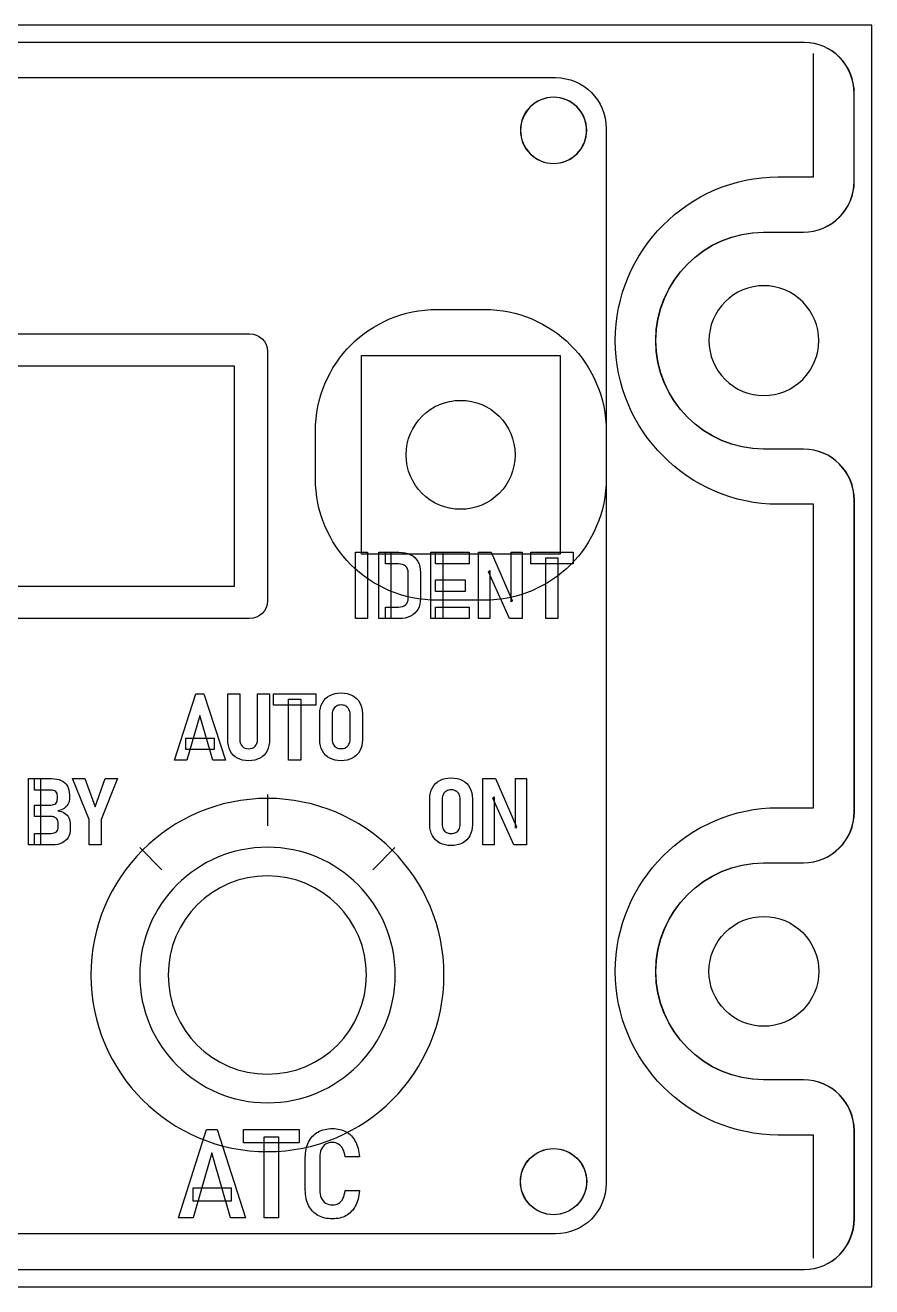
# Model space of a CAD drawing. Extents: x 0 to 146, y 0 to 57.
# Drawn here: x 107.8 to 146.2, y 0.1 to 57.2 of the extents above; entities that cross this region are included whole.
import ezdxf

# ---------------------------------------------------------------- set-up
doc = ezdxf.new("R2010")
doc.units = 0
for name, color, linetype in [('Button_labels_and_engraving_sheet_cutout', 7, 'CONTINUOUS'), ('Lower_panel_mounting_plate', 7, 'CONTINUOUS'), ('Lower_panel_tape_mask', 7, 'CONTINUOUS'), ('pcb', 7, 'CONTINUOUS'), ('Upper_panel_', 7, 'CONTINUOUS')]:
    doc.layers.add(name, color=color, linetype=linetype)

msp = doc.modelspace()

# ---------------------------------------------------------------- linework, layer by layer
at = {"layer": 'Button_labels_and_engraving_sheet_cutout', "color": 1}
for points in [[(143.0902, 56.461741), (143.0902, 56.462261), (3.194398, 56.462261), (3.186198, 56.462231)], [(145.361899, 50.184615), (145.361899, 50.184615), (145.361899, 51.857354), (145.361899, 54.154392)], [(141.259301, 47.876727), (143.0541, 47.876727)], [(143.0654, 38.047893), (141.259301, 38.047893)], [(145.362399, 21.609625), (145.362399, 21.609625), (145.362399, 23.912313), (145.362399, 35.740005)], [(141.259801, 19.301747), (143.0546, 19.301747)], [(143.0659, 9.472873), (141.259801, 9.472873)], [(145.362899, 3.194088), (145.362899, 7.165005), (145.362899, 7.165005)], [(3.195898, 0.886729), (3.195898, 0.886729), (143.0912, 0.886729), (143.0912, 0.886729)]]:
    msp.add_lwpolyline(points, dxfattribs=at)
for points in [[(145.361899, 54.154392), (145.361799, 55.428961), (144.364799, 56.461691), (143.0902, 56.461741)], [(143.0541, 47.876727), (144.328699, 47.876797), (145.361799, 48.910036), (145.361899, 50.184615)], [(136.371305, 42.96177), (136.371305, 45.661468), (138.559603, 47.876467), (141.259301, 47.876727)], [(141.259301, 38.047893), (138.559603, 38.048143), (136.371305, 40.262082), (136.371305, 42.96177)], [(145.362399, 35.740005), (145.362299, 37.010354), (144.335699, 38.041853), (143.0654, 38.047893)], [(143.0546, 19.301747), (144.329199, 19.301807), (145.362299, 20.335046), (145.362399, 21.609625)], [(136.371805, 14.38678), (136.371805, 17.086478), (138.560103, 19.301487), (141.259801, 19.301747)], [(141.259801, 9.472873), (138.560103, 9.473143), (136.371805, 11.687072), (136.371805, 14.38678)], [(145.362899, 7.165005), (145.362799, 8.435334), (144.336199, 9.466883), (143.0659, 9.472873)], [(143.0912, 0.886729), (144.365799, 0.886849), (145.362799, 1.919589), (145.362899, 3.194088)]]:
    msp.add_open_spline(points, degree=3, dxfattribs=at)
at = {"layer": 'Lower_panel_mounting_plate', "color": 1}
for points in [[(0.1023, 57.24958), (0.1023, 52.487083), (0.1023, 42.96209), (0.1023, 42.96209), (0.1023, 33.437097), (0.1023, 14.38711), (0.1023, 14.38711), (0.1023, 9.624603), (0.1023, 0.09956), (146.152198, 0.09956), (146.152198, 9.624603), (146.152198, 14.38711), (146.152198, 14.38711), (146.152198, 33.437097), (146.152198, 42.96209), (146.152198, 42.96209), (146.152198, 52.487083), (146.152198, 57.24958)], [(133.236307, 52.486923)], [(126.459112, 44.375419)], [(143.7505, 42.96191)], [(138.774103, 14.38685)], [(130.238509, 4.861837)]]:
    msp.add_lwpolyline(points, close=True, dxfattribs=at)
for points in [[(126.459112, 44.375419), (128.60121, 44.375419)], [(120.941716, 36.715964), (120.941716, 38.858093)], [(134.118506, 38.858093), (134.118506, 36.715964)], [(128.60121, 31.198638), (126.459112, 31.198638)], [(124.560313, 14.2222), (124.561913, 14.22122)]]:
    msp.add_lwpolyline(points, dxfattribs=at)
for points in [[(131.737408, 53.985782), (131.339879, 53.985794), (130.958627, 53.827884), (130.677528, 53.546792)], [(132.797288, 53.546792), (132.516189, 53.827884), (132.134937, 53.985794), (131.737408, 53.985782)], [(130.677528, 53.546792), (130.396428, 53.2657), (130.238508, 52.884453), (130.238509, 52.486923)], [(133.236307, 52.486923), (133.236308, 52.884453), (133.078388, 53.2657), (132.797288, 53.546792)], [(130.238509, 52.486923), (130.238508, 52.089394), (130.396428, 51.708147), (130.677528, 51.427055)], [(132.797288, 51.427055), (133.078388, 51.708147), (133.236308, 52.089394), (133.236307, 52.486923)], [(130.677528, 51.427055), (130.958627, 51.145963), (131.339879, 50.988053), (131.737408, 50.988064)], [(131.737408, 50.988064), (132.134937, 50.988053), (132.516189, 51.145963), (132.797288, 51.427055)], [(141.262301, 45.450078), (140.602393, 45.450086), (139.96951, 45.187944), (139.502881, 44.721321)], [(143.021722, 44.721321), (142.555093, 45.187944), (141.92221, 45.450086), (141.262301, 45.450078)], [(139.502881, 44.721321), (139.036253, 44.254698), (138.774103, 43.621818), (138.774103, 42.96191)], [(143.7505, 42.96191), (143.7505, 43.621818), (143.48835, 44.254698), (143.021722, 44.721321)], [(120.941716, 38.858093), (120.941716, 41.914691), (123.402514, 44.375419), (126.459112, 44.375419)], [(128.60121, 44.375419), (131.657808, 44.375419), (134.118506, 41.914691), (134.118506, 38.858093)], [(138.774103, 42.96191), (138.774103, 42.302002), (139.036253, 41.669122), (139.502881, 41.202499)], [(143.021722, 41.202499), (143.48835, 41.669122), (143.7505, 42.302002), (143.7505, 42.96191)], [(139.502881, 41.202499), (139.96951, 40.735876), (140.602393, 40.473734), (141.262301, 40.473742)], [(141.262301, 40.473742), (141.92221, 40.473734), (142.555093, 40.735876), (143.021722, 41.202499)], [(126.459112, 31.198638), (123.402514, 31.198638), (120.941716, 33.659367), (120.941716, 36.715964)], [(134.118506, 36.715964), (134.118506, 33.659367), (131.657808, 31.198638), (128.60121, 31.198638)], [(118.771117, 20.011706), (115.572919, 20.011706), (112.980821, 17.419958), (112.980821, 14.2222)], [(124.561913, 14.22122), (124.561913, 17.419948), (121.968215, 20.011706), (118.771117, 20.011706)], [(139.502881, 16.146261), (139.96951, 16.612884), (140.602393, 16.875026), (141.262301, 16.875018)], [(141.262301, 16.875018), (141.92221, 16.875026), (142.555093, 16.612884), (143.021722, 16.146261)], [(138.774103, 14.38685), (138.774103, 15.046758), (139.036253, 15.679638), (139.502881, 16.146261)], [(143.021722, 16.146261), (143.48835, 15.679638), (143.7505, 15.046758), (143.7505, 14.38685)], [(139.502881, 12.627439), (139.036253, 13.094062), (138.774103, 13.726942), (138.774103, 14.38685)], [(143.7505, 14.38685), (143.7505, 13.726942), (143.48835, 13.094062), (143.021722, 12.627439)], [(112.980821, 14.2222), (112.980821, 11.024892), (115.572919, 8.432664), (118.771117, 8.432664)], [(118.771117, 8.432664), (121.968215, 8.432664), (124.560313, 11.024892), (124.560313, 14.2222)], [(141.262301, 11.898682), (140.602393, 11.898674), (139.96951, 12.160816), (139.502881, 12.627439)], [(143.021722, 12.627439), (142.555093, 12.160816), (141.92221, 11.898674), (141.262301, 11.898682)], [(130.677528, 5.921705), (130.958627, 6.202797), (131.339879, 6.360707), (131.737408, 6.360696)], [(131.737408, 6.360696), (132.134937, 6.360707), (132.516189, 6.202797), (132.797288, 5.921705)], [(130.238509, 4.861837), (130.238508, 5.259366), (130.396428, 5.640613), (130.677528, 5.921705)], [(132.797288, 5.921705), (133.078388, 5.640613), (133.236308, 5.259366), (133.236307, 4.861837)], [(130.677528, 3.801968), (130.396428, 4.08306), (130.238508, 4.464307), (130.238509, 4.861837)], [(133.236307, 4.861837), (133.236308, 4.464307), (133.078388, 4.08306), (132.797288, 3.801968)], [(131.737408, 3.362978), (131.339879, 3.362966), (130.958627, 3.520876), (130.677528, 3.801968)], [(132.797288, 3.801968), (132.516189, 3.520876), (132.134937, 3.362966), (131.737408, 3.362978)]]:
    msp.add_open_spline(points, degree=3, dxfattribs=at)
at = {"layer": 'Lower_panel_tape_mask', "color": 5}
for points in [[(141.912701, 50.378215), (143.51621, 50.378215), (143.51621, 51.858744), (143.51621, 55.961971)], [(141.914761, 21.802205), (143.51621, 21.802205), (143.51621, 23.913703), (143.51621, 35.548125), (141.912701, 35.548125)], [(143.51621, 1.388399), (143.51621, 6.974175), (141.914761, 6.974175)]]:
    msp.add_lwpolyline(points, dxfattribs=at)
for points in [[(134.526076, 42.96214), (134.526076, 47.011977), (137.844964, 50.377945), (141.912701, 50.378215)], [(141.912701, 35.548125), (137.845974, 35.548125), (134.526076, 38.912293), (134.526076, 42.96214)], [(134.526076, 14.38819), (134.526076, 18.439237), (137.848264, 21.801905), (141.914761, 21.802205)], [(141.914761, 6.974175), (137.848264, 6.974445), (134.526076, 10.337143), (134.526076, 14.38819)]]:
    msp.add_open_spline(points, degree=3, dxfattribs=at)
at = {"layer": 'pcb', "color": 3}
for points in [[(14.425517, 54.874922), (131.823618, 54.874922)], [(134.116236, 52.582303), (134.116236, 4.788807)], [(126.766982, 14.22254), (126.768982, 14.22122)], [(131.823618, 2.496198), (14.425517, 2.496198)]]:
    msp.add_lwpolyline(points, dxfattribs=at)
for points in [[(133.233967, 52.487333)], [(130.236109, 4.862247)]]:
    msp.add_lwpolyline(points, close=True, dxfattribs=at)
at = {"layer": 'pcb', "color": 1}
for points in [[(87.569299, 41.821381), (117.256778, 41.821381), (117.256778, 31.821388), (87.569299, 31.821388)], [(123.028334, 42.287281), (132.028328, 42.287281), (132.028328, 33.287287), (123.028334, 33.287287)]]:
    msp.add_lwpolyline(points, close=True, dxfattribs=at)
at = {"layer": 'pcb', "color": 3}
for points in [[(131.823618, 54.874922), (133.093727, 54.874922), (134.116236, 53.852412), (134.116236, 52.582303)], [(131.735118, 53.986182), (130.907324, 53.986184), (130.236263, 53.315127), (130.236259, 52.487333)], [(133.233967, 52.487333), (133.233963, 53.315123), (132.562908, 53.986179), (131.735118, 53.986182)], [(130.236259, 52.487333), (130.236258, 52.089811), (130.394173, 51.70857), (130.675264, 51.427479)], [(131.735118, 50.988474), (132.562912, 50.988478), (133.233969, 51.65954), (133.233967, 52.487333)], [(130.675264, 51.427479), (130.956355, 51.146388), (131.337596, 50.988474), (131.735118, 50.988474)], [(118.768387, 22.222535), (114.35039, 22.222535), (110.768993, 18.641237), (110.768993, 14.22254)], [(126.768982, 14.22122), (126.768982, 18.641237), (123.185584, 22.222535), (118.768387, 22.222535)], [(110.768993, 14.22254), (110.768993, 9.804513), (114.35039, 6.222546), (118.768387, 6.222546)], [(118.768387, 6.222546), (123.185584, 6.222546), (126.766982, 9.804513), (126.766982, 14.22254)], [(130.236109, 4.862247), (130.236113, 5.690037), (130.907168, 6.361092), (131.734958, 6.361096)], [(131.734958, 6.361096), (132.562752, 6.361097), (133.233813, 5.69004), (133.233817, 4.862247)], [(131.734958, 3.363388), (130.907164, 3.363391), (130.236107, 4.034453), (130.236109, 4.862247)], [(134.116236, 4.788807), (134.116236, 3.518698), (133.093727, 2.496198), (131.823618, 2.496198)], [(133.233817, 4.862247), (133.233818, 4.464724), (133.075903, 4.083483), (132.794812, 3.802392)], [(132.794812, 3.802392), (132.513722, 3.521301), (132.132481, 3.363387), (131.734958, 3.363388)]]:
    msp.add_open_spline(points, degree=3, dxfattribs=at)
at = {"layer": 'Upper_panel_', "color": 1}
for points in [[(143.0832, 56.461981), (143.0832, 56.462501), (3.187398, 56.462501), (3.179198, 56.462471)], [(145.354899, 50.184855), (145.354899, 50.184855), (145.354899, 51.857594), (145.354899, 54.154632)], [(141.252301, 47.876967), (143.0471, 47.876967)], [(86.762839, 43.27674), (117.961418, 43.27674)], [(118.771717, 42.46644), (118.771717, 31.177328)], [(143.0584, 38.048133), (141.252301, 38.048133)], [(145.355399, 21.609865), (145.355399, 21.609865), (145.355399, 23.912553), (145.355399, 35.740245)], [(117.961418, 30.367019), (86.762839, 30.367019)], [(141.252801, 19.301987), (143.0476, 19.301987)], [(123.254914, 14.22263), (123.256014, 14.22188)], [(143.0589, 9.473113), (141.252801, 9.473113)], [(145.355899, 3.194328), (145.355899, 7.165245), (145.355899, 7.165245)], [(3.188898, 0.886969), (3.188898, 0.886969), (143.0842, 0.886969), (143.0842, 0.886969)]]:
    msp.add_lwpolyline(points, dxfattribs=at)
for points in [[(133.229007, 52.487423)], [(127.523411, 40.254772)], [(130.231209, 4.862337)]]:
    msp.add_lwpolyline(points, close=True, dxfattribs=at)
at = {"layer": 'Upper_panel_', "color": 7}
for points in [[(123.310114, 30.367019), (122.754014, 30.367019), (122.754014, 33.372517), (123.310114, 33.372517)], [(123.814414, 33.372517), (124.358113, 33.372517), (124.358113, 30.367019), (123.814414, 30.367019)], [(126.170912, 33.372517), (126.714512, 33.372517), (126.714512, 30.367019), (126.170912, 30.367019)], [(126.383812, 33.372517), (127.911311, 33.372517), (127.911311, 32.845417), (126.383812, 32.845417)], [(128.32891, 33.372517), (128.90561, 33.372517), (129.858509, 31.189708), (129.806509, 31.123608), (129.806509, 33.372567), (130.317109, 33.372567), (130.317109, 30.369139), (129.73621, 30.369139), (128.78951, 32.485797), (128.84151, 32.549897), (128.84151, 30.369159), (128.32891, 30.369159)], [(130.697709, 33.372517), (132.620108, 33.372517), (132.620108, 32.847487), (130.697709, 32.847487)], [(131.386108, 33.124467), (131.931808, 33.124467), (131.931808, 30.367019), (131.386108, 30.367019)], [(126.383812, 32.124018), (127.733611, 32.124018), (127.733611, 31.596918), (126.383812, 31.596918)], [(126.383812, 30.894118), (127.911311, 30.894118), (127.911311, 30.367019), (126.383812, 30.367019)], [(115.527419, 26.967921), (115.887019, 26.967921), (116.862718, 23.962423), (116.294219, 23.962423), (115.707219, 25.981932), (115.12012, 23.962423), (114.55172, 23.962423)], [(119.041417, 26.967921), (120.963716, 26.967921), (120.963716, 26.442892), (119.041417, 26.442892)], [(119.729716, 26.719871), (120.275416, 26.719871), (120.275416, 23.962423), (119.729716, 23.962423)], [(115.07672, 24.956673), (116.354219, 24.956673), (116.354219, 24.437843), (115.07672, 24.437843)], [(122.106815, 24.477123)], [(117.916918, 23.931413)], [(122.106815, 23.931413)], [(107.943225, 23.122334), (108.488924, 23.122334), (108.488924, 20.116836), (107.943225, 20.116836)], [(111.234022, 21.272325), (111.234022, 20.116836), (110.688323, 20.116836), (110.688323, 21.272325), (109.933823, 23.122334), (110.502223, 23.122334), (110.959123, 21.849025), (111.411722, 23.122334), (111.980222, 23.122334)], [(128.52491, 23.122334), (129.10161, 23.122334), (130.054509, 20.939525), (130.002509, 20.873425), (130.002509, 23.122384), (130.513009, 23.122384), (130.513009, 20.118956), (129.932209, 20.118956), (128.98551, 22.235614), (129.03751, 22.299714), (129.03751, 20.118976), (128.52491, 20.118976)], [(127.092411, 20.631536)], [(127.092411, 20.085836)], [(116.015419, 7.224835), (116.495019, 7.224835), (117.773818, 3.217498), (117.101318, 3.217498), (116.255219, 6.172016), (115.40912, 3.217498), (114.73662, 3.217498)], [(117.685618, 7.224835), (120.204616, 7.224835), (120.204616, 6.615735), (117.685618, 6.615735)], [(118.628217, 6.894105), (119.264817, 6.894105), (119.264817, 3.217498), (118.628217, 3.217498)], [(115.40912, 4.579007), (117.131618, 4.579007), (117.131618, 3.972667), (115.40912, 3.972667)], [(121.717715, 3.176198)]]:
    msp.add_lwpolyline(points, close=True, dxfattribs=at)
for points in [[(124.707413, 32.847487), (124.120413, 32.847487), (124.120413, 33.372517), (124.721913, 33.372517)], [(125.145613, 31.295128), (125.145613, 32.444407)], [(125.703712, 32.456807), (125.703712, 31.282728)], [(124.120413, 30.892048), (124.707413, 30.892048)], [(124.719813, 30.367019), (124.120413, 30.367019), (124.120413, 30.892048)], [(116.972218, 24.905003), (116.972218, 26.967921), (117.517918, 26.967921), (117.517918, 24.890533)], [(118.319917, 24.890533), (118.319917, 26.967921), (118.865717, 26.967921), (118.865717, 24.905003)], [(121.141516, 24.878123), (121.141516, 26.052212)], [(121.701315, 26.035672), (121.701315, 24.896723)], [(122.514415, 24.896723), (122.514415, 26.035672)], [(123.072114, 26.052212), (123.072114, 24.878123)], [(108.956724, 22.603554), (108.208425, 22.603554), (108.208425, 23.122384), (108.989724, 23.122384)], [(109.253724, 22.212865), (109.253724, 22.343084)], [(109.797823, 22.386534), (109.797823, 22.256304)], [(118.770617, 22.393114), (118.770617, 20.974705)], [(108.960724, 21.402555), (108.208425, 21.402555), (108.208425, 21.921385), (108.956724, 21.921385)], [(126.127112, 21.032545), (126.127112, 22.206625)], [(126.686912, 22.190085), (126.686912, 21.051135)], [(127.500011, 21.051135), (127.500011, 22.190085)], [(128.057811, 22.206625), (128.057811, 21.032545)], [(108.207825, 20.637736), (108.964324, 20.637736)], [(109.028724, 20.116926), (108.208125, 20.116926), (108.207825, 20.637736)], [(109.289124, 20.929205), (109.289124, 21.092505)], [(109.836923, 21.026415), (109.836923, 20.858975)], [(112.981921, 19.996196), (113.98472, 18.993177)], [(124.546113, 19.995476), (123.543114, 18.992547)], [(120.485816, 4.482537), (120.485816, 5.959796)], [(121.136316, 5.959766), (121.136316, 4.482507)], [(122.941414, 5.984596), (122.941414, 5.984596), (122.288215, 5.984596), (122.288215, 5.984596)], [(122.288215, 4.457777), (122.288215, 4.457777), (122.941414, 4.457777), (122.941414, 4.457777)]]:
    msp.add_lwpolyline(points, dxfattribs=at)
at = {"layer": 'Upper_panel_', "color": 1}
for points in [[(145.354899, 54.154632), (145.354799, 55.429201), (144.357799, 56.461931), (143.0832, 56.461981)], [(131.730108, 53.986282), (131.332579, 53.986294), (130.951327, 53.828384), (130.670228, 53.547292)], [(132.789988, 53.547292), (132.508889, 53.828384), (132.127637, 53.986294), (131.730108, 53.986282)], [(130.670228, 53.547292), (130.389128, 53.2662), (130.231208, 52.884953), (130.231209, 52.487423)], [(133.229007, 52.487423), (133.229008, 52.884953), (133.071088, 53.2662), (132.789988, 53.547292)], [(130.231209, 52.487423), (130.231211, 52.089896), (130.389132, 51.708651), (130.670231, 51.427561)], [(132.789985, 51.427561), (133.071084, 51.708651), (133.229005, 52.089896), (133.229007, 52.487423)], [(130.670231, 51.427561), (130.951331, 51.146472), (131.332581, 50.988563), (131.730108, 50.988574)], [(131.730108, 50.988574), (132.127636, 50.988563), (132.508886, 51.146472), (132.789985, 51.427561)], [(143.0471, 47.876967), (144.321699, 47.877037), (145.354799, 48.910276), (145.354899, 50.184855)], [(136.364305, 42.96201), (136.364305, 45.661708), (138.552603, 47.876707), (141.252301, 47.876967)], [(117.961418, 43.27674), (118.410317, 43.27674), (118.771717, 42.91534), (118.771717, 42.46644)], [(141.252301, 38.048133), (138.552603, 38.048383), (136.364305, 40.262322), (136.364305, 42.96201)], [(125.056013, 37.787374), (125.056013, 39.154313), (126.156512, 40.254772), (127.523411, 40.254772)], [(127.523411, 40.254772), (128.89041, 40.254772), (129.990809, 39.154313), (129.990809, 37.787374)], [(127.523411, 35.319985), (126.156512, 35.319985), (125.056013, 36.420445), (125.056013, 37.787374)], [(129.990809, 37.787374), (129.990809, 36.420445), (128.89041, 35.319985), (127.523411, 35.319985)], [(145.355399, 35.740245), (145.355299, 37.010594), (144.328699, 38.042093), (143.0584, 38.048133)], [(118.771717, 31.177328), (118.771717, 30.728419), (118.410317, 30.367019), (117.961418, 30.367019)], [(143.0476, 19.301987), (144.322199, 19.302047), (145.355299, 20.335286), (145.355399, 21.609865)], [(136.364805, 14.38702), (136.364805, 17.086718), (138.553103, 19.301727), (141.252801, 19.301987)], [(118.764217, 18.714117), (116.283819, 18.714117), (114.27312, 16.703448), (114.27312, 14.22263)], [(123.256014, 14.22188), (123.256014, 16.703448), (121.244215, 18.714117), (118.764217, 18.714117)], [(141.252801, 9.473113), (138.553103, 9.473383), (136.364805, 11.687312), (136.364805, 14.38702)], [(114.27312, 14.22263), (114.27312, 11.742182), (116.283819, 9.731143), (118.764217, 9.731143)], [(118.764217, 9.731143), (121.244215, 9.731143), (123.254914, 11.742182), (123.254914, 14.22263)], [(145.355899, 7.165245), (145.355799, 8.435574), (144.329199, 9.467123), (143.0589, 9.473113)], [(130.670228, 5.922205), (130.951327, 6.203297), (131.332579, 6.361207), (131.730108, 6.361196)], [(131.730108, 6.361196), (132.127637, 6.361207), (132.508889, 6.203297), (132.789988, 5.922205)], [(130.231209, 4.862337), (130.231208, 5.259866), (130.389128, 5.641113), (130.670228, 5.922205)], [(132.789988, 5.922205), (133.071088, 5.641113), (133.229008, 5.259866), (133.229007, 4.862337)], [(130.670228, 3.802468), (130.389128, 4.08356), (130.231208, 4.464807), (130.231209, 4.862337)], [(133.229007, 4.862337), (133.229008, 4.464807), (133.071088, 4.08356), (132.789988, 3.802468)], [(131.730108, 3.363478), (131.332579, 3.363466), (130.951327, 3.521376), (130.670228, 3.802468)], [(132.789988, 3.802468), (132.508889, 3.521376), (132.127637, 3.363466), (131.730108, 3.363478)], [(143.0842, 0.886969), (144.358799, 0.887089), (145.355799, 1.919829), (145.355899, 3.194328)]]:
    msp.add_open_spline(points, degree=3, dxfattribs=at)
at = {"layer": 'Upper_panel_', "color": 7}
for points in [[(124.721913, 33.372517), (124.92858, 33.372517), (125.105646, 33.336687), (125.253113, 33.265027)], [(125.253113, 33.265027), (125.400579, 33.193374), (125.512212, 33.088644), (125.588012, 32.950837)], [(125.029913, 32.742067), (124.954113, 32.812347), (124.846613, 32.847487), (124.707413, 32.847487)], [(125.145613, 32.444407), (125.145613, 32.572567), (125.107046, 32.671787), (125.029913, 32.742067)], [(125.588012, 32.950837), (125.665146, 32.81441), (125.703712, 32.649734), (125.703712, 32.456807)], [(124.707413, 30.892048), (124.846613, 30.892048), (124.954113, 30.927188), (125.029913, 30.997468)], [(125.029913, 30.997468), (125.107046, 31.067748), (125.145613, 31.166968), (125.145613, 31.295128)], [(125.703712, 31.282728), (125.703712, 31.096688), (125.666512, 30.934768), (125.592112, 30.796969)], [(125.257213, 30.478639), (125.109813, 30.404225), (124.93068, 30.367019), (124.719813, 30.367019)], [(125.592112, 30.796969), (125.517712, 30.660542), (125.406079, 30.554432), (125.257213, 30.478639)], [(121.259315, 26.552441), (121.337849, 26.695755), (121.449482, 26.805998), (121.594215, 26.883171)], [(121.594215, 26.883171), (121.740282, 26.960338), (121.911148, 26.998921), (122.106815, 26.998921)], [(122.106815, 26.998921), (122.302481, 26.998921), (122.472681, 26.960338), (122.617414, 26.883171)], [(122.617414, 26.883171), (122.763481, 26.805998), (122.875781, 26.695755), (122.954314, 26.552441)], [(121.141516, 26.052212), (121.141516, 26.243758), (121.180782, 26.410502), (121.259315, 26.552441)], [(121.891815, 26.403602), (121.831148, 26.369135), (121.784315, 26.320215), (121.751315, 26.256842)], [(122.106815, 26.455302), (122.024148, 26.455302), (121.952482, 26.438068), (121.891815, 26.403602)], [(122.321815, 26.403602), (122.261148, 26.438068), (122.189481, 26.455302), (122.106815, 26.455302)], [(122.464415, 26.256842), (122.431081, 26.320242), (122.383548, 26.369162), (122.321815, 26.403602)], [(122.954314, 26.552441), (123.032848, 26.410502), (123.072114, 26.243758), (123.072114, 26.052212)], [(121.751315, 26.256842), (121.717982, 26.193442), (121.701315, 26.119718), (121.701315, 26.035672)], [(122.514415, 26.035672), (122.514415, 26.119732), (122.497748, 26.193455), (122.464415, 26.256842)], [(117.081818, 24.379963), (117.008752, 24.526036), (116.972218, 24.701049), (116.972218, 24.905003)], [(117.517918, 24.890533), (117.517918, 24.758239), (117.552385, 24.655576), (117.621318, 24.582543)], [(117.621318, 24.582543), (117.691585, 24.509503), (117.790118, 24.472983), (117.916918, 24.472983)], [(117.916918, 24.472983), (118.045051, 24.472983), (118.144251, 24.509503), (118.214518, 24.582543)], [(118.214518, 24.582543), (118.284784, 24.655576), (118.319917, 24.758239), (118.319917, 24.890533)], [(118.865717, 24.905003), (118.865717, 24.701049), (118.828484, 24.526036), (118.754017, 24.379963)], [(121.259315, 24.375833), (121.180782, 24.519146), (121.141516, 24.686576), (121.141516, 24.878123)], [(121.701315, 24.896723), (121.701315, 24.811283), (121.717982, 24.736869), (121.751315, 24.673483)], [(121.751315, 24.673483), (121.784648, 24.610083), (121.831482, 24.561163), (121.891815, 24.526723)], [(122.321815, 24.526723), (122.383815, 24.56119), (122.431348, 24.61011), (122.464415, 24.673483)], [(122.464415, 24.673483), (122.497748, 24.736883), (122.514415, 24.811296), (122.514415, 24.896723)], [(123.072114, 24.878123), (123.072114, 24.686576), (123.032848, 24.519146), (122.954314, 24.375833)], [(117.406318, 24.045103), (117.264385, 24.122277), (117.156218, 24.233896), (117.081818, 24.379963)], [(117.916918, 23.931413), (117.718451, 23.931413), (117.548251, 23.96931), (117.406318, 24.045103)], [(118.427417, 24.045103), (118.285484, 23.96931), (118.115318, 23.931413), (117.916918, 23.931413)], [(118.754017, 24.379963), (118.679617, 24.233896), (118.570751, 24.122277), (118.427417, 24.045103)], [(121.594215, 24.047173), (121.449482, 24.12434), (121.337849, 24.233893), (121.259315, 24.375833)], [(122.106815, 23.931413), (121.911148, 23.931413), (121.740282, 23.97), (121.594215, 24.047173)], [(121.891815, 24.526723), (121.952482, 24.493656), (122.024148, 24.477123), (122.106815, 24.477123)], [(122.106815, 24.477123), (122.189481, 24.477123), (122.261148, 24.493656), (122.321815, 24.526723)], [(122.617414, 24.047173), (122.472681, 23.97), (122.302481, 23.931413), (122.106815, 23.931413)], [(122.954314, 24.375833), (122.875781, 24.233893), (122.763481, 24.12434), (122.617414, 24.047173)], [(108.989724, 23.122384), (109.160657, 23.122384), (109.306724, 23.093451), (109.427924, 23.035584)], [(109.427924, 23.035584), (109.54919, 22.977717), (109.640824, 22.893657), (109.702823, 22.783404)], [(126.245012, 22.706854), (126.323545, 22.850174), (126.435145, 22.960417), (126.579812, 23.037584)], [(126.579812, 23.037584), (126.725878, 23.114757), (126.896745, 23.153344), (127.092411, 23.153344)], [(127.092411, 23.153344), (127.288145, 23.153344), (127.458344, 23.114757), (127.603011, 23.037584)], [(127.603011, 23.037584), (127.749078, 22.960417), (127.861377, 22.850174), (127.939911, 22.706854)], [(109.175724, 22.533254), (109.124391, 22.580121), (109.051391, 22.603554), (108.956724, 22.603554)], [(109.253724, 22.343084), (109.253724, 22.424391), (109.227724, 22.487781), (109.175724, 22.533254)], [(109.702823, 22.783404), (109.766157, 22.673164), (109.797823, 22.540874), (109.797823, 22.386534)], [(126.127112, 22.206625), (126.127112, 22.398178), (126.166412, 22.564921), (126.245012, 22.706854)], [(126.736912, 22.411254), (126.703578, 22.347854), (126.686912, 22.274131), (126.686912, 22.190085)], [(126.877512, 22.558014), (126.816845, 22.523548), (126.769978, 22.474628), (126.736912, 22.411254)], [(127.092411, 22.609714), (127.009745, 22.609714), (126.938111, 22.592481), (126.877512, 22.558014)], [(127.307411, 22.558014), (127.246745, 22.592481), (127.175078, 22.609714), (127.092411, 22.609714)], [(127.450011, 22.411254), (127.416678, 22.474654), (127.369144, 22.523574), (127.307411, 22.558014)], [(127.500011, 22.190085), (127.500011, 22.274144), (127.483344, 22.347868), (127.450011, 22.411254)], [(127.939911, 22.706854), (128.018511, 22.564921), (128.057811, 22.398178), (128.057811, 22.206625)], [(108.956724, 21.921385), (109.051791, 21.921385), (109.124791, 21.946885), (109.175724, 21.997885)], [(109.175724, 21.997885), (109.227724, 22.048885), (109.253724, 22.120545), (109.253724, 22.212865)], [(109.553924, 21.770555), (109.475324, 21.718155), (109.380224, 21.683015), (109.268624, 21.665135)], [(109.735823, 21.973125), (109.69449, 21.891818), (109.633857, 21.824295), (109.553924, 21.770555)], [(109.797823, 22.256304), (109.797823, 22.150198), (109.777157, 22.055805), (109.735823, 21.973125)], [(109.138524, 21.365355), (109.089191, 21.390155), (109.029924, 21.402555), (108.960724, 21.402555)], [(109.250124, 21.259935), (109.225457, 21.306802), (109.188257, 21.341942), (109.138524, 21.365355)], [(109.289124, 21.092505), (109.289124, 21.158639), (109.276124, 21.214449), (109.250124, 21.259935)], [(109.268624, 21.665135), (109.38849, 21.648602), (109.491157, 21.612082), (109.576624, 21.555575)], [(109.576624, 21.555575), (109.662024, 21.500442), (109.72679, 21.428095), (109.770923, 21.338535)], [(109.770923, 21.338535), (109.814923, 21.248962), (109.836923, 21.144922), (109.836923, 21.026415)], [(108.964324, 20.637736), (109.067724, 20.637736), (109.147657, 20.663236), (109.204124, 20.714236)], [(109.204124, 20.714236), (109.26079, 20.765236), (109.289124, 20.836892), (109.289124, 20.929205)], [(109.836923, 20.858975), (109.836923, 20.701882), (109.805257, 20.567526), (109.741923, 20.455906)], [(126.245012, 20.530246), (126.166412, 20.673566), (126.127112, 20.840999), (126.127112, 21.032545)], [(126.686912, 21.051135), (126.686912, 20.965695), (126.703578, 20.891282), (126.736912, 20.827895)], [(126.736912, 20.827895), (126.770245, 20.764496), (126.817112, 20.715576), (126.877512, 20.681136)], [(126.877512, 20.681136), (126.938178, 20.648069), (127.009811, 20.631536), (127.092411, 20.631536)], [(127.092411, 20.631536), (127.175145, 20.631536), (127.246811, 20.648069), (127.307411, 20.681136)], [(127.307411, 20.681136), (127.369411, 20.715602), (127.416944, 20.764522), (127.450011, 20.827895)], [(127.450011, 20.827895), (127.483344, 20.891295), (127.500011, 20.965709), (127.500011, 21.051135)], [(128.057811, 21.032545), (128.057811, 20.840999), (128.018511, 20.673566), (127.939911, 20.530246)], [(109.464924, 20.203726), (109.343657, 20.145859), (109.198257, 20.116926), (109.028724, 20.116926)], [(109.741923, 20.455906), (109.67859, 20.345659), (109.586257, 20.261599), (109.464924, 20.203726)], [(126.579812, 20.201586), (126.435145, 20.278759), (126.323545, 20.388312), (126.245012, 20.530246)], [(127.092411, 20.085836), (126.896745, 20.085836), (126.725878, 20.124419), (126.579812, 20.201586)], [(127.603011, 20.201586), (127.458344, 20.124419), (127.288145, 20.085836), (127.092411, 20.085836)], [(127.939911, 20.530246), (127.861377, 20.388312), (127.749078, 20.278759), (127.603011, 20.201586)], [(120.631816, 6.657085), (120.731082, 6.853685), (120.873482, 7.004348), (121.059016, 7.109075)], [(121.059016, 7.109075), (121.244615, 7.213808), (121.464182, 7.266175), (121.717715, 7.266175)], [(121.717715, 7.266175), (121.956582, 7.266175), (122.163281, 7.217485), (122.337815, 7.120105)], [(122.337815, 7.120105), (122.512415, 7.022718), (122.650248, 6.878482), (122.751314, 6.687395)], [(120.485816, 5.959796), (120.485816, 6.229889), (120.534483, 6.462319), (120.631816, 6.657085)], [(121.205315, 6.318056), (121.159315, 6.216996), (121.136316, 6.097566), (121.136316, 5.959766)], [(121.406515, 6.552315), (121.320182, 6.499049), (121.253115, 6.420962), (121.205315, 6.318056)], [(121.717915, 6.635015), (121.598515, 6.635015), (121.494715, 6.607449), (121.406515, 6.552315)], [(121.990815, 6.560615), (121.911815, 6.610215), (121.820848, 6.635015), (121.717915, 6.635015)], [(122.189215, 6.340136), (122.137881, 6.437516), (122.071748, 6.511009), (121.990815, 6.560615)], [(122.288215, 5.984596), (122.273548, 6.126076), (122.240548, 6.244589), (122.189215, 6.340136)], [(122.751314, 6.687395), (122.854181, 6.498149), (122.917548, 6.263882), (122.941414, 5.984596)], [(120.631816, 3.782497), (120.534483, 3.979097), (120.485816, 4.212444), (120.485816, 4.482537)], [(121.136316, 4.482507), (121.136316, 4.342867), (121.159315, 4.22252), (121.205315, 4.121467)], [(121.205315, 4.121467), (121.253315, 4.020407), (121.320382, 3.942317), (121.406515, 3.887197)], [(121.993515, 3.878997), (122.074382, 3.928597), (122.139615, 4.001174), (122.189215, 4.096727)], [(122.189215, 4.096727), (122.240548, 4.194107), (122.273548, 4.314457), (122.288215, 4.457777)], [(122.941414, 4.457777), (122.915414, 4.17849), (122.851114, 3.943304), (122.748514, 3.752217)], [(121.059016, 3.330498), (120.873482, 3.435231), (120.731082, 3.585897), (120.631816, 3.782497)], [(121.406515, 3.887197), (121.494715, 3.833931), (121.598515, 3.807297), (121.717915, 3.807297)], [(121.717915, 3.807297), (121.822648, 3.807297), (121.914515, 3.831197), (121.993515, 3.878997)], [(122.748514, 3.752217), (122.647448, 3.562971), (122.509648, 3.419658), (122.335115, 3.322278)], [(121.717715, 3.176158), (121.464182, 3.176158), (121.244615, 3.227604), (121.059016, 3.330498)], [(122.335115, 3.322278), (122.162381, 3.224891), (121.956582, 3.176198), (121.717715, 3.176198)]]:
    msp.add_open_spline(points, degree=3, dxfattribs=at)

doc.saveas('drawing.dxf')
